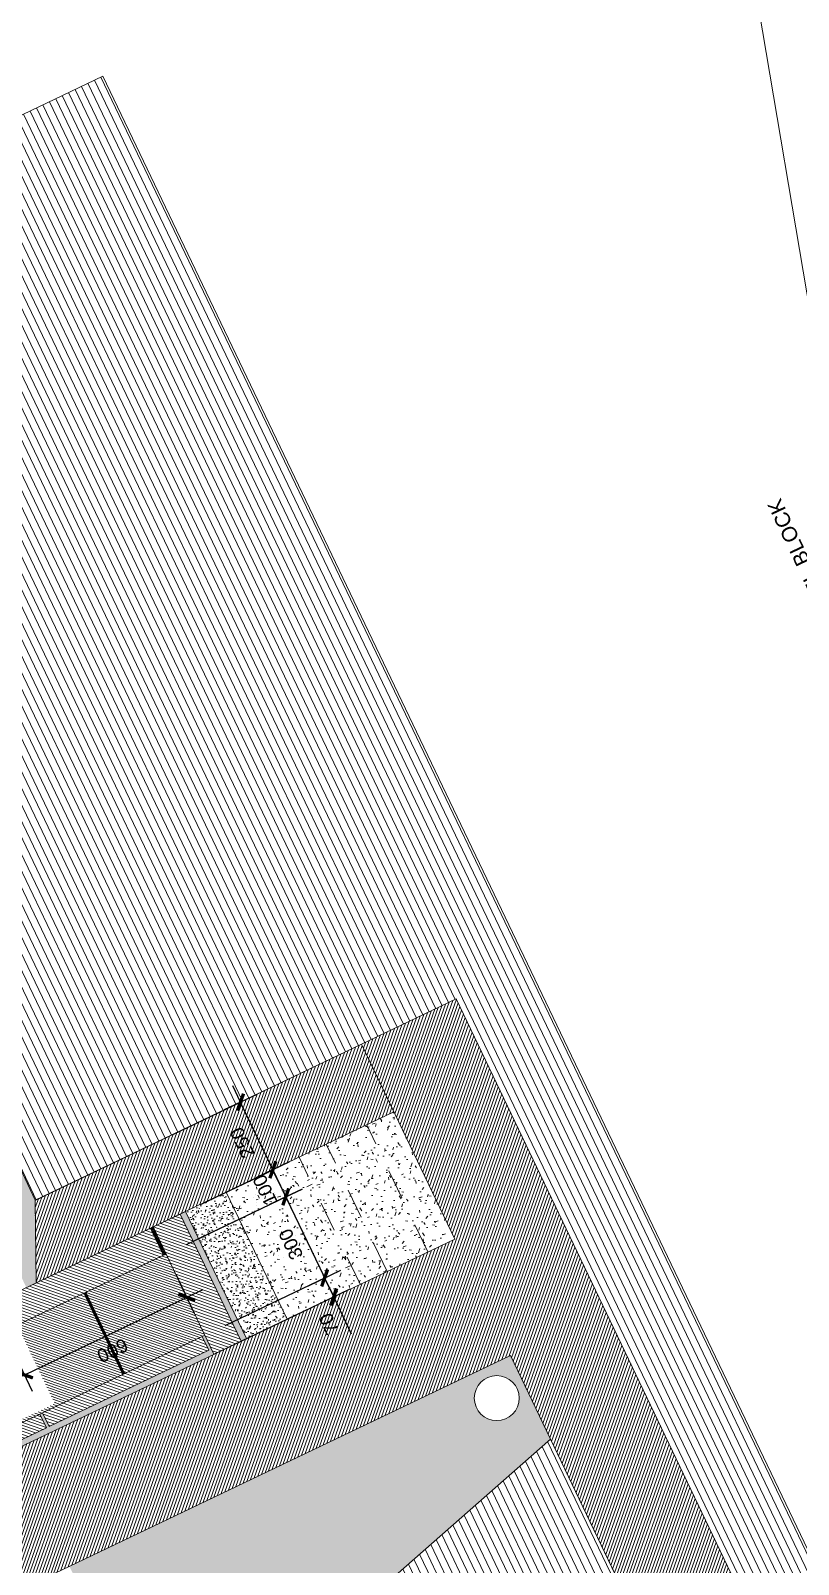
# Model space of a CAD drawing. Header units: metres. Extents: x 678805 to 1359287, y 2747329 to 5497370.
# Drawn here: x 679490.23 to 679492.79, y 2747422.51 to 2747427.62 of the extents above; entities that cross this region are included whole.
import ezdxf
from ezdxf import colors
from ezdxf.entities.mleader import LeaderData, LeaderLine
from ezdxf.math import Vec2, Vec3

# ---------------------------------------------------------------- set-up
doc = ezdxf.new("R2010")
doc.units = ezdxf.units.M
doc.linetypes.add('XREF_MON_WATERFEATURE$0$DASH_1', pattern=[0.4, 0.1, -0.3])
doc.linetypes.add('XREF_MON_WATERFEATURE$0$HIDDEN', pattern=[0.375, 0.25, -0.125])
for name, color, linetype, true_color in [('02-L-Waterfeatures 01', 7, 'Continuous', 0x4da6ff), ('XREF_MON_WATERFEATURE$0$01-TX-Dimensions_1-25', 7, 'Continuous', 0x3f5f7f), ('XREF_MON_WATERFEATURE$0$EIT_3 TR sorra', 7, 'Continuous', 0xd8ceb0)]:
    doc.layers.add(name, color=color, linetype=linetype, true_color=true_color)
for name, color, linetype in [('XREF_MON_WATERFEATURE$0$01-TX', 7, 'Continuous'), ('XREF_MON_WATERFEATURE$0$02-L-Waterfeatures 02', 152, 'Continuous'), ('XREF_MON_WATERFEATURE$0$COTAUX', 7, 'Continuous')]:
    doc.layers.add(name, color=color, linetype=linetype)
for name, color, linetype, lineweight, true_color in [('XREF_MON_WATERFEATURE$0$02-L-projecció', 7, 'Continuous', 5, 0x636363), ('XREF_MON_WATERFEATURE$0$02-L-projecció 2', 7, 'Continuous', 5, 0x636363), ('XREF_MON_WATERFEATURE$0$3-TR grava', 7, 'Continuous', 5, 0x666666), ('XREF_MON_WATERFEATURE$0$3-TR tot_u', 7, 'Continuous', 5, 0x787878)]:
    doc.layers.add(name, color=color, linetype=linetype, lineweight=lineweight, true_color=true_color)
for name, color, linetype, lineweight in [('XREF_MON_WATERFEATURE$0$02-L-seccionat', 6, 'Continuous', 5), ('XREF_MON_WATERFEATURE$0$3-TR Formigó', 252, 'Continuous', 0), ('XREF_MON_WATERFEATURE$0$3-TR terra compactada', 45, 'Continuous', 0), ('XREF_MON_WATERFEATURE$0$3-TR Tot-u', 37, 'Continuous', 0)]:
    doc.layers.add(name, color=color, linetype=linetype, lineweight=lineweight)
doc.styles.add('XREF_MON_WATERFEATURE$0$Standard', font='arial.ttf')
doc.dimstyles.new('XREF_MON_WATERFEATURE$0$E20', dxfattribs={"dimscale": 0.03, "dimtxt": 1.5, "dimasz": 0.2, "dimexe": 0.1, "dimexo": 2.5, "dimgap": 1, "dimtad": 1, "dimdec": 0, "dimlfac": 1000, "dimzin": 0, "dimdsep": 46, "dimtxsty": 'XREF_MON_WATERFEATURE$0$Standard', "dimblk1": 'XREF_MON_WATERFEATURE$0$LINCOT200', "dimblk2": 'XREF_MON_WATERFEATURE$0$LINCOT200', "dimsah": 1, "dimcen": 0.1, "dimdle": 0.1, "dimclrt": 256, "dimadec": 0, "dimazin": 0, "dimtfac": 0.01538461538461539, "dimtdec": 0, "dimtofl": 0, "dimtmove": 0, "dimatfit": 3, "dimldrblk": 'XREF_MON_WATERFEATURE$0$LINCOT200', "dimfxl": 1, "dimtolj": 1, "dimtzin": 0, "dimarcsym": 0})
pattern_1 = [(43.98579928964266, (5.622720345854759e-05, -6.400065165013075), (0.001927275125572216, 0.006603891924043958), [0.00853281250000007, -0.001706562500000014, 0, -0.001706562500000014])]

# ---------------------------------------------------------------- blocks, each defined once
blk = doc.blocks.new('XREF_MON_WATERFEATURE$0$Font')
at = {"layer": 'XREF_MON_WATERFEATURE$0$02-L-Waterfeatures 02', "lineweight": 9, "transparency": 33554687}
h = blk.add_hatch(dxfattribs=at)
h.set_pattern_fill('ANSI31', color=256, scale=0.002499999999999999, angle=2.627825166700061e-09)
h.set_pattern_definition([(45.00000000262781, (2.000490661710501, -5.440017266664654), (-0.005612660075925642, 0.005612660075410798), [])])
edge = h.paths.add_edge_path()
edge.add_line((1.800098594278097, -3.495071627665311), (1.800098593346775, -3.890003673674994))
edge.add_line((1.800098594278097, -3.890003673732281), (1.959610812603994, -3.890065260306138))
edge.add_line((1.959610812366009, -3.890065260231495), (2.096860656330012, -3.517541752454367))
edge.add_line((2.096860656049103, -3.517541752196848), (2.19027643477313, -3.506399022962219))
edge.add_arc((2.191415851004422, -3.516470863949507), 0.01013608618583568, 7.903237830832325, 96.45436951496481, ccw=False)
edge.add_line((2.201455662027001, -3.515077146701515), (2.202041885885714, -5.200105970529839))
edge.add_line((2.202041886281222, -5.200105970725417), (2.501285507343709, -5.200105971191078))
edge.add_line((2.501285507343709, -5.200105971191078), (2.501455659450164, -4.650105970818549))
edge.add_line((2.501455658581108, -4.65010597044602), (2.211455659009516, -4.65010597044602))
edge.add_line((2.211455659009516, -4.650105970911682), (2.211455659932953, -3.49507162748836))
edge.add_line((2.211455659940839, -3.49507162719965), (1.800098594278097, -3.495071627665311))
at = {"layer": 'XREF_MON_WATERFEATURE$0$3-TR Formigó'}
h = blk.add_hatch(dxfattribs=at)
h.set_pattern_fill('ANSI31', color=256, scale=0.003, angle=90, style=0)
h.set_pattern_definition([(134.9999999999999, (-0.1498825298622251, -4.75), (-0.006735192090801866, -0.006735192090801866), [])])
h.paths.add_polyline_path([(2.851790636312217, -6.090015856549144), (2.13157313130796, -6.090020512230694), (2.131578129716218, -4.010067130904645), (1.701582640875131, -4.01006635883823), (1.701573647093028, -6.090021209558472), (0.3016637000255287, -6.09002095181495), (0.3016637000255287, -6.440020944923162), (2.851790636312217, -6.440016289474443)])
h = blk.add_hatch(dxfattribs=at)
h.set_pattern_fill('ANSI31', color=256, scale=0.003, style=0)
h.set_pattern_definition([(44.99999999999999, (0, -5.499970846110955), (-0.006735192090801866, 0.006735192090801866), [])])
h.paths.add_polyline_path([(2.20145566156134, -4.100040834862739), (2.151455661281943, -4.100040834862739), (2.151455662213266, -4.590011651627719), (2.20145566156134, -4.590011652093381)])
h = blk.add_hatch(dxfattribs=at)
h.set_pattern_fill('ANSI31', color=256, scale=0.003, style=0)
h.set_pattern_definition([(44.99999999999999, (4.656612873077393e-10, -5.99994169222191), (-0.006735192090801866, 0.006735192090801866), [])])
h.paths.add_polyline_path([(2.201455661095679, -4.600011680740863), (2.151455662213266, -4.600011681206524), (2.151455661747605, -5.190105970948935), (2.201455662027001, -5.190105971181765)])
h = blk.add_hatch(dxfattribs=at)
h.set_pattern_fill('ANSI31', color=256, scale=0.003, style=0)
h.set_pattern_definition([(44.99999999999999, (5.622720345854759e-05, -5.900065164547414), (-0.006735192090801866, 0.006735192090801866), [])])
h.paths.add_polyline_path([(2.501719926483929, -4.600105970865116), (2.601719926577061, -4.600105970632285), (2.601719924714416, -5.190105970948935), (2.501719924621284, -5.190105970948935)])
h = blk.add_hatch(dxfattribs=at)
h.set_pattern_fill('ANSI31', color=256, scale=0.003, angle=90, style=0)
h.set_pattern_definition([(134.9999999999999, (0, 0), (-0.006735192090801866, -0.006735192090801866), [])])
h.paths.add_polyline_path([(2.851725396700203, -4.883444252656773), (2.6017199261114, -4.767613416537642), (2.601782372221351, -6.090020522940904), (2.851790635846555, -6.090015882160515)])
h = blk.add_hatch(dxfattribs=at)
h.set_pattern_fill('ANSI31', color=256, scale=0.003, style=0)
h.set_pattern_definition([(44.99999999999999, (5.622720345854759e-05, -6.400065165013075), (-0.006735192090801866, 0.006735192090801866), [])])
h.paths.add_polyline_path([(2.601719924248755, -5.200105970725417), (2.131511888466775, -5.200105970725417), (2.131511888466775, -5.300105970585719), (2.601719924248755, -5.300105970352888)])
at = {"layer": 'XREF_MON_WATERFEATURE$0$3-TR grava'}
h = blk.add_hatch(dxfattribs=at)
h.set_pattern_fill('GRAVEL', color=256, scale=0.002499999999999999, angle=-65.4594079214056)
h.set_pattern_definition([(162.5533795785944, (0.07675311574712396, -0.01521603530272841), (-0.7308664413105133, 0.2247454003224839), [0.008543035999999997, -0.8457620909891246]), (119.5103330785944, (0.06860307231545448, -0.01265468215569854), (0.3742512880765164, -0.6667924889896533), [0.01466011799999999, -1.451351222338099]), (67.05103917859438, (0.06138178613036871, 0.0001035290770232677), (-0.3716630592082972, -0.8677521653213357), [0.01033703799999999, -1.023368069852499]), (201.8142810785943, (0.03665497759357095, 0.01603795075789094), (1.181651354603073, 0.469715154284662), [0.01335011299999999, -1.321660935643449]), (227.3742462585944, (0.02426082640886307, 0.01107705943286419), (0.5612966858302837, 0.6053067655956633), [0.01309084249999999, -1.295995193633599]), (291.8142810785944, (0.01539560640230775, 0.001444899011403322), (-0.469715154284662, 1.181651354603073), [0.01335011299999999, -1.321660935643449]), (332.2348325485944, (0.02035649726167321, -0.01094925310462713), (-0.9205000676641384, 0.4871907998209969), [0.01765484149999998, -1.747827882856174]), (6.795920448594384, (0.03597862459719181, -0.01917373295873404), (1.455422802273856, 0.1758798357438445), [0.01666798799999999, -1.650131415047624]), (55.97015769859441, (0.05252950917929411, -0.01720135472714901), (0.539938702261213, 0.8049723273507521), [0.01339532499999999, -1.3261386424678]), (109.7769503785944, (0.0600258712656796, -0.006100017577409744), (0.2323495932458332, -0.6617765230940461), [0.01529283199999999, -0.7493484237499994]), (156.9380298785944, (0.05485139926895499, 0.008290790021419525), (-0.9518899865877168, 0.4030529784458049), [0.01977694799999999, -1.957919312804424]), (73.35466690859441, (0.06218755058944225, -0.04141202033497393), (0.1619655624356715, 0.5625907985248244), [0.006750113499999993, -0.6682641456085994]), (106.0098264785943, (0.06412110570818186, -0.03494473407045007), (0.2273336257813093, -0.8036782145792248), [0.01284204949999999, -1.271365974925999]), (159.5405920785944, (0.06057923147454858, -0.02260074159130454), (-0.05776387016626403, -0.02637395122873604), [0.008980233499999992, -0.08082232771069993]), (137.7391825885944, (0.06566471932455897, -0.01539239659905434), (0.2473974964595234, -0.2360714483909446), [0.004836032999999997, -0.4787655592223496]), (226.3420015685944, (0.06208562664687634, -0.0121401441283524), (0.1469176592604953, 0.1368857238627072), [0.006839140499999997, -0.3351188247499998]), (325.5043486085944, (0.05736419791355729, -0.01708809426054358), (0.1946495940143111, -0.120543708048443), [0.01110799149999999, -0.3591574538227498]), (96.10564325859436, (0.06651903875172138, -0.02337901899591088), (-0.005015967701359904, -0.1419016915615013), [0.008032178499999994, -0.1927724529206999]), (310.9301324125944, (0.04678873484954238, 0.02136290050111711), (0.4370311227861184, -0.498516847976386), [0.01125219999999999, -1.113970666813474]), (4.886768018594397, (0.05416050087660551, 0.01286174030974507), (-0.7408983767459328, -0.05905798282647828), [0.009439973499999992, -0.9345553919549993]), (227.7391825885943, (0.078071812633425, -0.01810422888956964), (0.236071448391113, 0.2473974964597082), [0.00967200249999999, -0.4739295897223496]), (278.1510517485945, (0.07156730815768242, -0.02526241401210427), (-0.09044790183450202, 0.6567605553424388), [0.0112522, -1.113970666813499]), (273.9845468585944, (0.01097513549029827, 0.005011050729081035), (-0.01634201581114439, 0.3415672532887591), [0.01085087999999998, -0.5316933578276493]), (229.3157326785944, (0.01172913517802954, -0.00581360561773181), (0.5035328153719132, 0.5789328146197837), [0.009091802999999992, -0.9000898345179994]), (1.34200156859438, (0.02057168260216713, -0.04505581874400377), (0.3415672532877387, 0.01634201583260717), [0.009672002499999988, -0.4739295897223495]), (311.8946167185944, (0.03024106100201607, -0.04482929804362357), (-0.5739168466802447, 0.6454345072093444), [0.0106445685, -1.053809399504999]), (3.984546858594381, (0.007648445665836334, -0.01675152266398072), (-0.3415672532888743, -0.01634201580877165), [0.005425439999999993, -0.5371187978276494]), (35.85052455259439, (0.01898924540728331, -0.04158998653292656), (0.204681529436305, 0.1632596750812058), [0.003237864999999996, -0.3205498741131497]), (100.5043486105944, (0.02161369891837239, -0.0396936503238976), (0.02135798351994013, -0.1996655617274969), [0.01309084249999999, -0.2487263647267248]), (120.5495980385944, (0.01922710193321109, -0.02682217885740101), (0.321503382482428, -0.5512647504169874), [0.01213167499999999, -1.201034121583424]), (238.2306596085944, (0.05216545006260276, -0.01946174958720803), (0.08915378909610927, 0.1105117726299222), [0.009158096999999995, -0.2197944089919999]), (287.6978186685944, (0.04734370112419128, -0.02724773343652487), (0.3328294306101221, -1.034733695266432), [0.01598891899999997, -1.582900226625773]), (355.4859879785943, (0.05220427270978689, -0.04247991973534226), (-0.5098428960780156, 0.04643782207191866), [0.006537705999999996, -0.6472348079527495]), (24.54059207859437, (0.05872171837836504, -0.0429944577626884), (0.03138991893752502, 0.08413782139499214), [0.003809999999999997, -0.05968999999999995]), (54.7970292385944, (0.02043254021555185, -0.02487568277865648), (-0.2988512862779227, -0.4156731392452753), [0.008821673999999996, -0.8733485193299996]), (342.5533795785944, (0.02551802806556225, -0.01766733778640628), (0.730866441309711, -0.2247454003250359), [0.01708607199999999, -0.8372190549891244]), (294.5405920785944, (0.04181811213493347, -0.02279004384763539), (0.08413782139499214, -0.03138991893752502), [0.01650999999999999, -0.04698999999999998]), (259.8454385785944, (0.04867534060031176, -0.03780865063890815), (-0.1406075784639759, -0.7622563603398058), [0.01004023899999999, -0.9939829181034995]), (188.5951961785943, (0.04690520465373993, -0.04769160877913237), (-0.257429431892943, -0.04773193475317565), [0.009245726999999995, -0.4530412509692998]), (142.1865674385944, (0.03776330500841141, -0.04907340742647648), (-1.078743774950315, 0.8337740209468909), [0.01505362749999999, -1.490311610573449]), (109.9666708185944, (0.02587074972689152, -0.03984412946738303), (-0.2850974958072774, 0.7773042633900631), [0.01592573649999998, -1.576646161405999])])
h.paths.add_polyline_path([(1.701576263643801, -4.460021034348756), (0.9308232595212758, -4.460019484162331), (1.392239173408598, -6.090021080803126), (1.701573131140321, -6.090021080803126)])
h.paths.add_polyline_path([(1.624966079834849, -5.91974325850606, -1), (1.560253381729126, -6.055066082626581, -1)], flags=16)
at = {"layer": 'XREF_MON_WATERFEATURE$0$3-TR terra compactada'}
h = blk.add_hatch(dxfattribs=at)
h.set_pattern_fill('LINE', color=256, scale=0.0075, style=0)
h.set_pattern_definition([(1.590277340731758e-14, (-1.593001680448651, -7.350061897188425), (0, 0.0238125), [])])
h.paths.add_polyline_path([(-1.508667595218867, -4.250939326127991), (-1.508447191212326, -6.704957016278058), (6.136759905610234, -6.704957016278058), (6.135588984936476, -5.109001578297466), (5.855858366005123, -5.107042916119099), (5.777410773560405, -4.906426052562892), (2.851725396700203, -4.883444252656773), (2.851790635846555, -6.090015882160515), (2.851790635846555, -6.44001635722816), (0.3015535152517259, -6.44002101290971), (0.3017738847993314, -6.090021013282239), (1.392239173408598, -6.090021080803126), (0.8764049969613552, -4.267781088594347)])
at = {"layer": 'XREF_MON_WATERFEATURE$0$3-TR Tot-u'}
h = blk.add_hatch(dxfattribs=at)
h.set_pattern_fill('EARTH', color=256, scale=0.005, angle=-84.07414778341365)
h.set_pattern_definition([(275.9258522165863, (0.0002203709445893764, -5.900061896070838), (0.0348582512672567, -0.02830242601949161), [0.03175, -0.03175]), (275.9258522165863, (0.01206299709156156, -5.898832678794861), (0.0348582512672567, -0.02830242601949161), [0.03175, -0.03175]), (275.9258522165863, (0.02390562416985631, -5.897603461518884), (0.0348582512672567, -0.02830242601949161), [0.03175, -0.03175]), (5.925852216586342, (0.02826290531083941, -5.901141264708713), (0.02830242601949161, 0.0348582512672567), [0.03174999999999994, -0.03174999999999994]), (5.925852216586342, (0.02949212351813912, -5.912983891554177), (0.02830242601949161, 0.0348582512672567), [0.03174999999999994, -0.03174999999999994]), (5.925852216586342, (0.03072133986279368, -5.924826518632472), (0.02830242601949161, 0.0348582512672567), [0.03174999999999994, -0.03174999999999994])])
h.paths.add_polyline_path([(5.664110153447837, -4.755324530415237), (2.602048213128, -4.731478434056044), (2.6017199261114, -4.767613416537642), (2.851725396700203, -4.883444252656773), (5.605304351076484, -4.905086013255641)])
at = {"layer": 'XREF_MON_WATERFEATURE$0$3-TR tot_u'}
h = blk.add_hatch(dxfattribs=at)
h.set_pattern_fill('AR-CONC', color=256, scale=0.0002499999999999999, angle=90.27678088148771)
h.set_pattern_definition([(140.2767808814876, (5.622720345854759e-05, -6.400065165013075), (0.003764704159489953, 0.04556488512718997), [0.004762499999999998, -0.05238749999999998]), (85.27678088148768, (5.622720345854759e-05, -6.400065165013075), (-0.04772109123189317, -0.009041488029591135), [0.003809999999999997, -0.04191014604249997]), (190.7282255814877, (0.0003699515946209431, -6.396268103504553), (-0.04395638512486119, 0.03652339698683523), [0.004047502200000001, -0.04452256114999999]), (136.4609808814877, (-0.01264362502843142, -6.400126515189186), (0.01018308268423948, 0.06781974315314414), [0.007143749999999996, -0.07858124999999996]), (186.9123384914877, (-0.01179504161700606, -6.394474875181913), (-0.06214251756734138, 0.05905152949145021), [0.006071255784999993, -0.0667839020399999]), (81.46093205148773, (-0.01264362502843142, -6.400126515189186), (-0.06214251756431045, 0.05905152949483337), [0.005714991767499996, -0.06286493297999994]), (111.2767808814877, (-0.009499336127191782, -6.393761251820251), (0.02538289961306774, 0.03802665916488777), [0.004762499999999995, -0.05238749999999995]), (56.27678088148772, (-0.009499336127191782, -6.393761251820251), (-0.04612109131131682, 0.01522788673825666), [0.003809999999999997, -0.04190999999999995]), (161.7282258814877, (-0.007384095340967178, -6.390592363197356), (-0.02073819193550643, 0.05325454581748144), [0.004047502199999996, -0.04452248439999996]), (127.7767808814877, (5.622720345854759e-05, -6.400065165013075), (-0.02114224311496267, 0.0006700263971019344), [0, -0.04140199999999998, 0, -0.04254499999999999, 0, -0.04206874999999998]), (97.77678088148762, (5.622720345854759e-05, -6.400065165013075), (-0.02512554822967622, 0.01658373466572633), [0, -0.02425699999999998, 0, -0.04044949999999996, 0, -0.01603374999999999]), (57.7767808814877, (0.0001246323809027672, -6.414225500077009), (0.001268419274745624, 0.03390417176223971), [0, -0.01587499999999997, 0, -0.04952999999999993, 0, -0.06572249999999986]), (47.77678088148769, (0.0001553073525428772, -6.420575425494462), (-0.006535441198366108, 0.03700115619632984), [0, -0.02063749999999998, 0, -0.03289299999999996, 0, -0.04667249999999995])])
h.paths.add_polyline_path([(2.601719924248755, -5.470105970278382), (2.601719927508384, -5.320105970371515), (2.131511888466775, -5.320105970371515), (2.131628843024373, -5.470085215754807)])
h = blk.add_hatch(dxfattribs=at)
h.set_pattern_fill('AR-CONC', color=256, scale=0.0005, angle=90.27678088138283)
h.set_pattern_definition([(140.2767808813828, (0, -6.100000000093132), (0.007529408319146686, 0.09112977025436622), [0.009525, -0.104775]), (85.27678088138289, (0, -6.100000000093132), (-0.09544218246381948, -0.0180829760590076), [0.007619999999999997, -0.08382029208499997]), (190.7282255813828, (0.0006274492479860783, -6.092405876843259), (-0.08791277024958873, 0.07304679397383136), [0.008095004399999993, -0.08904512229999993]), (136.4609808813828, (-0.02539970306679606, -6.100122699979693), (0.02036616536872721, 0.135639486306251), [0.0142875, -0.1571625]), (186.9123384913829, (-0.02370253670960665, -6.088819419499487), (-0.1242850351344667, 0.1181030589831279), [0.01214251157, -0.13356780408]), (81.46093205138288, (-0.02539970306679606, -6.100122699979693), (-0.1242850351284048, 0.1181030589898943), [0.011429983535, -0.1257298659599999]), (111.2767808813828, (-0.01911112759262323, -6.087392173241824), (0.05076579922627469, 0.07605331832968264), [0.009524999999999997, -0.104775]), (56.27678088138281, (-0.01911112759262323, -6.087392173241824), (-0.09224218262257797, 0.03045577347668214), [0.00762, -0.08381999999999999]), (161.7282258813828, (-0.01488064462319016, -6.081054396927357), (-0.04147638387081798, 0.1065090916350388), [0.008095004399999994, -0.08904496879999994]), (127.7767808813828, (0, -6.100000000093132), (-0.04228448622992289, 0.001340052794281248), [0, -0.082804, 0, -0.08509, 0, -0.0841375]), (97.77678088138279, (0, -6.100000000093132), (-0.05025109645929177, 0.03316746933154464), [0, -0.04851399999999999, 0, -0.08089899999999998, 0, -0.0320675]), (57.77678088138285, (0.0001368117518723011, -6.12832066975534), (0.002536838549615339, 0.06780834352447479), [0, -0.03174999999999999, 0, -0.09905999999999998, 0, -0.131445]), (47.77678088138283, (0.0001981612294912338, -6.141020521521568), (-0.01307088239659678, 0.07400231239268362), [0, -0.041275, 0, -0.065786, 0, -0.093345])])
h.paths.add_polyline_path([(2.601663697510958, -5.470105970511213), (2.131572616286576, -5.470105970278382), (2.131572616286576, -6.090020486619323), (2.601663700304925, -6.090020537842065)])
at = {"layer": 'XREF_MON_WATERFEATURE$0$EIT_3 TR sorra'}
h = blk.add_hatch(dxfattribs=at)
h.set_pattern_fill('ANSI36', color=256, scale=0.001075000000000009, angle=-1.014200710357327, style=0, double=1)
h.set_pattern_definition([(43.98579928964266, (0, -5), (0.001927275125572216, 0.006603891924043958), [0.00853281250000007, -0.001706562500000014, 0, -0.001706562500000014])])
h.paths.add_polyline_path([(2.131572616286576, -5.200105970725417), (2.20145566156134, -5.200105970958248), (2.201455662027001, -5.190105971181765), (2.151455661747605, -5.190105970948935), (2.151455662213266, -4.600011681206524), (2.201455661095679, -4.600011680740863), (2.20145566156134, -4.590011680964381), (2.151455662213266, -4.590011651627719), (2.151455661281943, -4.100040805758908), (2.20145566156134, -4.100040805758908), (2.20145566156134, -4.090040805749595), (2.151455661281943, -4.090040805749595), (2.151455662213266, -3.600069988518953), (2.201455662492663, -3.600069988518953), (2.201455662027001, -3.590069988742471), (2.131455662194639, -3.590069988742471)])
h = blk.add_hatch(dxfattribs=at)
h.set_pattern_fill('ANSI36', color=256, scale=0.001075000000000009, angle=-1.014200710357327, style=0, double=1)
h.set_pattern_definition(pattern_1)
h.paths.add_polyline_path([(2.601719262544066, -5.190105970948935), (2.501719924621284, -5.190105970948935), (2.501719925086945, -5.200105970725417), (2.601719924248755, -5.200105970725417)])
h = blk.add_hatch(dxfattribs=at)
h.set_pattern_fill('ANSI36', color=256, scale=0.001075000000000009, angle=-1.014200710357327, style=0, double=1)
h.set_pattern_definition(pattern_1)
h.paths.add_polyline_path([(2.601719927974045, -5.300105970818549), (2.131511888466775, -5.300105970585719), (2.131511888466775, -5.320105970371515), (2.601719924714416, -5.320105970371515)])
at = {"layer": 'XREF_MON_WATERFEATURE$0$02-L-projecció'}
blk.add_lwpolyline([(-1.508667595218867, -4.250939326127991), (-1.508447191212326, -6.704957016278058), (6.136759905610234, -6.704957016278058), (6.135588984936476, -5.109001578297466), (5.855858366005123, -5.107042916119099), (5.777410773560405, -4.906426052562892), (2.851725396700203, -4.883444252656773), (2.851790635846555, -6.090015882160515), (2.851790635846555, -6.44001635722816), (0.3015535152517259, -6.44002101290971), (0.3017738847993314, -6.090021013282239), (1.392239173408598, -6.090021080803126), (0.8764049969613552, -4.267781088594347)], close=True, dxfattribs=at)
at = {"layer": 'XREF_MON_WATERFEATURE$0$02-L-projecció', "linetype": 'XREF_MON_WATERFEATURE$0$DASH_1', "ltscale": 0.05, "const_width": 0.009999999999999995}
blk.add_lwpolyline([(2.20145566156134, -4.900078773032874), (2.501692751422524, -4.900105969514698)], dxfattribs=at)
at = {"layer": 'XREF_MON_WATERFEATURE$0$02-L-projecció'}
for points in [[(6.135421223938465, -4.908994209952652), (2.851725396700203, -4.883444252656773)], [(2.131511888466775, -5.320105970371515), (2.601719927508384, -5.320105970371515), (2.601719927508384, -5.300105970352888)], [(2.131511888466775, -5.470105970278382), (2.601884069852531, -5.470105970278382)]]:
    blk.add_lwpolyline(points, dxfattribs=at)
at = {"layer": 'XREF_MON_WATERFEATURE$0$02-L-projecció 2', "linetype": 'XREF_MON_WATERFEATURE$0$HIDDEN', "ltscale": 0.25}
for points in [[(2.201455615926534, -5.320105970371515), (2.201455569826066, -5.740020493976772)], [(2.501663651317358, -5.320105970371515), (2.501663605682552, -5.740020493976772)], [(2.131572616286576, -5.740020494442433), (2.601663699839264, -5.740020492114127)], [(2.131572616752237, -5.840020494069904), (2.601663700770587, -5.84002049244009)], [(2.13157261768356, -5.990020493976772), (2.601663700770587, -5.990020492114127)]]:
    blk.add_lwpolyline(points, dxfattribs=at)
at = {"layer": 'XREF_MON_WATERFEATURE$0$02-L-projecció 2'}
blk.add_lwpolyline([(4.401579393539578, -8.490105972625315), (8.445286790374666, -9.646585982758552)], dxfattribs=at)
at = {"layer": 'XREF_MON_WATERFEATURE$0$02-L-seccionat'}
for points in [[(2.131572617217898, -4.010066719260067), (2.131572616286576, -6.090020486619323), (2.851790636312217, -6.090018170652911), (2.851790636312217, -6.440018577966839), (0.3016637000255287, -6.440020944923162), (0.30166370049119, -6.090021080803126), (1.701573131140321, -6.090021080803126), (1.70157712791115, -4.010066770482808), (2.131572617217898, -4.010066719260067)], [(2.20145566156134, -4.590011680964381), (2.201455661095679, -4.600011680740863)], [(2.851725396700203, -4.883444252656773), (2.6017199261114, -4.767613416537642), (2.601782372221351, -6.090020522940904), (2.851753875613213, -6.090018172282726), (2.851753876078874, -4.883048643590882)], [(2.201455662027001, -5.190105971181765), (2.20145566156134, -5.200105970958248)], [(2.501719924621284, -5.190105970948935), (2.501719925086945, -5.200105970725417)], [(2.601719924248755, -5.190105970483273), (2.601719924248755, -5.200105970725417)]]:
    blk.add_lwpolyline(points, dxfattribs=at)
for points in [[(2.20145566156134, -4.100040834862739), (2.151455661281943, -4.100040834862739), (2.151455662213266, -4.590011651627719), (2.20145566156134, -4.590011652093381)], [(2.201455661095679, -4.600011680740863), (2.151455662213266, -4.600011681206524), (2.151455661747605, -5.190105970948935), (2.201455662027001, -5.190105971181765)], [(2.501719926483929, -4.600105970865116), (2.601719926577061, -4.600105970632285), (2.601719924714416, -5.190105970948935), (2.501719924621284, -5.190105970948935)], [(2.601719924248755, -5.200105970725417), (2.131511888466775, -5.200105970725417), (2.131511888466775, -5.300105970585719), (2.601719924248755, -5.300105970352888)]]:
    blk.add_lwpolyline(points, close=True, dxfattribs=at)
blk.add_circle((1.592609731014818, -5.98740467056632), 0.075, dxfattribs=at)
blk = doc.blocks.new('XREF_MON_WATERFEATURE$0$LINCOT200')
for p, q in [((0, -9.999961704014428), (0, 10.00003829598555)), ((3.694822225952521e-13, 3.829598557558711e-05), (10.00000000000051, 3.829598557558711e-05))]:
    blk.add_line(p, q)
at = {"const_width": 1.875}
blk.add_lwpolyline([(3.535533801624467, -3.535495714255788), (-3.535533950636761, 3.535572157214077)], dxfattribs=at)
at = {"layer": 'XREF_MON_WATERFEATURE$0$COTAUX'}
blk.add_line((0, 0), (-1.249999999999915, 0), dxfattribs=at)
blk = doc.blocks.new('*D664')
at = {"layer": 'DEFPOINTS', "color": 0, "transparency": 16777216}
for p in [(679490.6774880126, 2747423.542257828), (679490.746509295, 2747423.397925184), (679490.1361967145, 2747423.283407038)]:
    blk.add_point(p, dxfattribs=at)
at = {"layer": 'XREF_MON_WATERFEATURE$0$01-TX-Dimensions_1-25', "color": 0, "lineweight": -2, "transparency": 16777216}
for p, q in [((679490.7098443623, 2747423.474596415), (679490.7478035495, 2747423.395218726)), ((679490.2106309118, 2747423.141662898), (679490.7410963826, 2747423.395336675)), ((679490.168553064, 2747423.215745625), (679490.2065122526, 2747423.136367934))]:
    blk.add_line(p, q, dxfattribs=at)
at = {"layer": 'XREF_MON_WATERFEATURE$0$01-TX-Dimensions_1-25', "color": 0, "lineweight": -2, "transparency": 16777216, "xscale": 0.006, "yscale": 0.006, "zscale": 0.006}
for p, rotation in [((679490.7465092955, 2747423.397925183), 25.55758288666668), ((679490.2052179986, 2747423.13907439), 205.5575828866667)]:
    blk.add_blockref('XREF_MON_WATERFEATURE$0$LINCOT200', p, dxfattribs=dict(at, rotation=rotation))
at = {"layer": 'XREF_MON_WATERFEATURE$0$01-TX-Dimensions_1-25', "transparency": 16777216, "insert": (679490.4987183533, 2747423.220707568), "char_height": 0.045, "attachment_point": 5, "rotation": 205.5575828866667, "style": 'XREF_MON_WATERFEATURE$0$Standard'}
blk.add_mtext('\\A1;600', dxfattribs=at)
blk = doc.blocks.new('*D665')
at = {"layer": 'DEFPOINTS', "color": 0, "transparency": 16777216}
for p in [(679490.9256511965, 2747424.048925289), (679490.6347353453, 2747423.909806483), (679490.7425932147, 2747423.68426674)]:
    blk.add_point(p, dxfattribs=at)
at = {"layer": 'XREF_MON_WATERFEATURE$0$01-TX-Dimensions_1-25', "color": 0, "lineweight": -2, "transparency": 16777216}
for p, q in [((679490.7023967573, 2747423.942162832), (679490.928357653, 2747424.050219543)), ((679491.0309184758, 2747423.828797463), (679490.9282397045, 2747424.043512376)), ((679490.8102546268, 2747423.71662309), (679491.0362134402, 2747423.824678804))]:
    blk.add_line(p, q, dxfattribs=at)
at = {"layer": 'XREF_MON_WATERFEATURE$0$01-TX-Dimensions_1-25', "color": 0, "lineweight": -2, "transparency": 16777216, "xscale": 0.006, "yscale": 0.006, "zscale": 0.006}
for p, rotation in [((679490.9256511965, 2747424.048925289), 115.5575828866667), ((679491.0335069838, 2747423.82338455), 295.5575828866667)]:
    blk.add_blockref('XREF_MON_WATERFEATURE$0$LINCOT200', p, dxfattribs=dict(at, rotation=rotation))
at = {"layer": 'XREF_MON_WATERFEATURE$0$01-TX-Dimensions_1-25', "transparency": 16777216, "insert": (679490.9317868715, 2747423.913300213), "char_height": 0.045, "attachment_point": 5, "rotation": 115.55758288666671, "style": 'XREF_MON_WATERFEATURE$0$Standard'}
blk.add_mtext('\\A1;250', dxfattribs=at)
blk = doc.blocks.new('*D666')
at = {"layer": 'DEFPOINTS', "color": 0, "transparency": 16777216}
for p in [(679491.033518446, 2747423.823361114), (679490.7245614267, 2747423.675614845), (679490.7677032277, 2747423.585399624)]:
    blk.add_point(p, dxfattribs=at)
at = {"layer": 'XREF_MON_WATERFEATURE$0$01-TX-Dimensions_1-25', "color": 0, "lineweight": -2, "transparency": 16777216}
for p, q in [((679490.7922228385, 2747423.707971194), (679491.0362249025, 2747423.824655368)), ((679491.0740717391, 2747423.738558806), (679491.036106954, 2747423.8179482)), ((679490.8353646395, 2747423.617755973), (679491.0793667035, 2747423.734440147))]:
    blk.add_line(p, q, dxfattribs=at)
at = {"layer": 'XREF_MON_WATERFEATURE$0$01-TX-Dimensions_1-25', "color": 0, "lineweight": -2, "transparency": 16777216, "xscale": 0.006, "yscale": 0.006, "zscale": 0.006}
for p, rotation in [((679491.033518446, 2747423.823361114), 115.5575828866667), ((679491.076660247, 2747423.733145893), 295.5575828866667)]:
    blk.add_blockref('XREF_MON_WATERFEATURE$0$LINCOT200', p, dxfattribs=dict(at, rotation=rotation))
at = {"layer": 'XREF_MON_WATERFEATURE$0$01-TX-Dimensions_1-25', "transparency": 16777216, "insert": (679491.0072971281, 2747423.755398797), "char_height": 0.045, "attachment_point": 5, "rotation": 115.55758288666671, "style": 'XREF_MON_WATERFEATURE$0$Standard'}
blk.add_mtext('\\A1;100', dxfattribs=at)
blk = doc.blocks.new('*D667')
at = {"layer": 'DEFPOINTS', "color": 0, "transparency": 16777216}
for p in [(679490.6774880125, 2747423.542257826), (679491.2060858493, 2747423.462500344), (679490.8069134082, 2747423.271612179)]:
    blk.add_point(p, dxfattribs=at)
at = {"layer": 'XREF_MON_WATERFEATURE$0$01-TX-Dimensions_1-25', "color": 0, "lineweight": -2, "transparency": 16777216}
for p, q in [((679490.7451494243, 2747423.574614175), (679491.0793669098, 2747423.734440246)), ((679491.0792489613, 2747423.727733079), (679491.2034973414, 2747423.467913257)), ((679490.87457482, 2747423.303968527), (679491.2087923058, 2747423.463794598))]:
    blk.add_line(p, q, dxfattribs=at)
at = {"layer": 'XREF_MON_WATERFEATURE$0$01-TX-Dimensions_1-25', "color": 0, "lineweight": -2, "transparency": 16777216, "xscale": 0.006, "yscale": 0.006, "zscale": 0.006}
for p, rotation in [((679491.0766604533, 2747423.733145992), 115.5575828866667), ((679491.2060858493, 2747423.462500344), 295.5575828866667)]:
    blk.add_blockref('XREF_MON_WATERFEATURE$0$LINCOT200', p, dxfattribs=dict(at, rotation=rotation))
at = {"layer": 'XREF_MON_WATERFEATURE$0$01-TX-Dimensions_1-25', "transparency": 16777216, "insert": (679491.0935670865, 2747423.574961841), "char_height": 0.045, "attachment_point": 5, "rotation": 115.55758288666671, "style": 'XREF_MON_WATERFEATURE$0$Standard'}
blk.add_mtext('\\A1;300', dxfattribs=at)
blk = doc.blocks.new('*D668')
at = {"layer": 'DEFPOINTS', "color": 0, "transparency": 16777216}
for p in [(679491.2363750656, 2747423.399162113), (679490.8069134082, 2747423.271612179), (679490.8372024175, 2747423.208273849)]:
    blk.add_point(p, dxfattribs=at)
at = {"layer": 'XREF_MON_WATERFEATURE$0$01-TX-Dimensions_1-25', "color": 0, "lineweight": -2, "transparency": 16777216}
for p, q in [((679490.87457482, 2747423.303968527), (679491.208792513, 2747423.463794698)), ((679491.2034975486, 2747423.467913357), (679491.2009090406, 2747423.47332627)), ((679490.9048638296, 2747423.240630197), (679491.2390815221, 2747423.400456367)), ((679491.2389635736, 2747423.3937492), (679491.2950217208, 2747423.276524188))]:
    blk.add_line(p, q, dxfattribs=at)
at = {"layer": 'XREF_MON_WATERFEATURE$0$01-TX-Dimensions_1-25', "color": 0, "lineweight": -2, "transparency": 16777216, "xscale": 0.006, "yscale": 0.006, "zscale": 0.006}
for p, rotation in [((679491.2060860565, 2747423.462500444), 295.5575828866667), ((679491.2363750656, 2747423.399162113), 115.5575828866667)]:
    blk.add_blockref('XREF_MON_WATERFEATURE$0$LINCOT200', p, dxfattribs=dict(at, rotation=rotation))
at = {"layer": 'XREF_MON_WATERFEATURE$0$01-TX-Dimensions_1-25', "transparency": 16777216, "insert": (679491.2204946827, 2747423.309575532), "char_height": 0.045, "attachment_point": 5, "rotation": 115.55758288666671, "style": 'XREF_MON_WATERFEATURE$0$Standard'}
blk.add_mtext('\\A1;70', dxfattribs=at)
blk = doc.blocks.new('XREF_MON_WATERFEATURE')
at = {"rotation": 115.5575828960451}
blk.add_blockref('XREF_MON_WATERFEATURE$0$Font', (679487.0654881514, 2747419.041906541), dxfattribs=at)
at = {"layer": 'XREF_MON_WATERFEATURE$0$01-TX-Dimensions_1-25'}
for base, p1, p2, angle, picture, middle in [((679490.9256511965, 2747424.048925289), (679490.7425932148, 2747423.684266741), (679490.6347353454, 2747423.909806483), 115.5575828866667, '*D665', (679490.9317868716, 2747423.913300213)), ((679491.2060858493, 2747423.462500344), (679490.6774880124, 2747423.542257827), (679490.8069134082, 2747423.271612179), 115.5575828866667, '*D667', (679491.0935670866, 2747423.574961841)), ((679490.746509295, 2747423.397925184), (679490.136196714, 2747423.283407037), (679490.6774880121, 2747423.542257827), 205.5575828866667, '*D664', (679490.4987183535, 2747423.220707568)), ((679491.2363750656, 2747423.399162113), (679490.8069134082, 2747423.271612179), (679490.8372024177, 2747423.208273849), 115.5575828866667, '*D668', (679491.2204946828, 2747423.309575532))]:
    dim = blk.add_linear_dim(base=base, p1=p1, p2=p2, angle=angle, dimstyle='XREF_MON_WATERFEATURE$0$E20', dxfattribs=at)
    dim.commit()
    dim.dimension.update_dxf_attribs({"geometry": picture, "text_midpoint": middle})
dim = blk.add_linear_dim(base=(679491.033518446, 2747423.823361114), p1=(679490.7677032278, 2747423.585399624), p2=(679490.7245614266, 2747423.675614845), angle=115.5575828866667, dimstyle='XREF_MON_WATERFEATURE$0$E20', dxfattribs=at)
dim.commit()
dim.dimension.update_dxf_attribs({"geometry": '*D666', "text_midpoint": (679491.0550893466, 2747423.778253503), "dimtype": 128})
at = {"layer": 'XREF_MON_WATERFEATURE$0$01-TX'}
ml = blk.add_multileader_mtext('Standard', dxfattribs=at)
ml.set_content('PRECAST CONCRETE CHANNEL BLOCK\\P50x90x50cm', color=256, style='XREF_MON_WATERFEATURE$0$Standard')
ml.set_leader_properties()
ml.build(insert=Vec2(0, 0))
ml.multileader.update_dxf_attribs({"dogleg_length": 0.07692307692307693, "arrow_head_size": 0.01923076923076923})
ctx = ml.context
ctx.base_point, ctx.char_height, ctx.arrow_head_size, ctx.landing_gap_size, ctx.plane_origin, ctx.plane_x_axis, ctx.plane_y_axis = Vec3(679493.2898979625, 2747424.817726952), 0.05, 0.01923076923076923, 0.01923076923076923, Vec3(679494.3287909835, 2747423.534777489), Vec3(-0.4281212612115987, 0.9037212986859335), Vec3(-0.9037212986859335, -0.4281212612115987)
notes = []
notes.append((ctx, [(0, (1, 1, 0), (679493.3063641648, 2747424.782968441), (-0.4281212612115987, 0.9037212986859335), 0.03846153846153853, [(0, [(679493.7935752404, 2747424.681133285)], 0, [])])]))
ctx.mtext.insert, ctx.mtext.text_direction, ctx.mtext.rotation, ctx.mtext.flow_direction = Vec3(679493.2586865452, 2747424.824220656), Vec3(-0.4281212612115987, 0.9037212986859335), 1.564072090888421, 5
for ctx, leaders in notes:
    for number, flags, end, landing, length, lines in leaders:
        leader = LeaderData()
        leader.index, (leader.has_last_leader_line, leader.has_dogleg_vector, leader.attachment_direction) = number, flags
        leader.last_leader_point, leader.dogleg_vector, leader.dogleg_length = Vec3(end), Vec3(landing), length
        for number, points, colour, breaks in lines:
            line = LeaderLine()
            line.index, line.vertices, line.color, line.breaks = number, Vec3.list(points), colors.encode_raw_color(colour), breaks
            leader.lines.append(line)
        ctx.leaders.append(leader)

msp = doc.modelspace()

# ---------------------------------------------------------------- block references
at = {"layer": '02-L-Waterfeatures 01', "color": 18, "true_color": 0x000000}
msp.add_blockref('XREF_MON_WATERFEATURE', (0, 0), dxfattribs=at)

doc.saveas('drawing.dxf')
